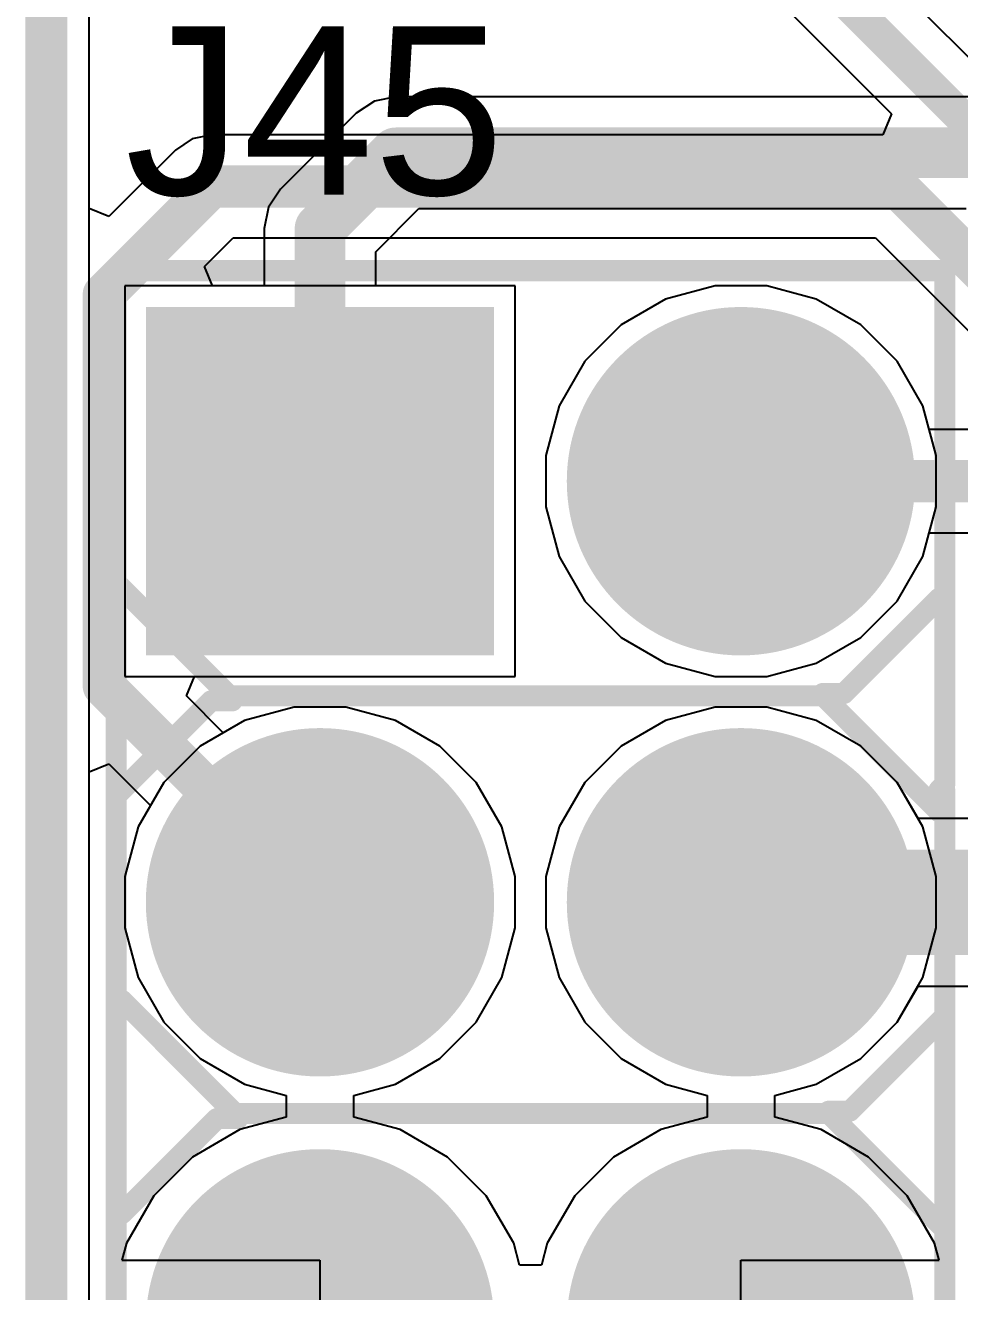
# Model space of a CAD drawing. Header units: inches. Extents: x -0.91 to 3.86, y -0.82 to 4.16.
# Drawn here: x -0.005 to 0.217, y 2.7575 to 3.0583 of the extents above; entities that cross this region are included whole.
import ezdxf

# ---------------------------------------------------------------- set-up
doc = ezdxf.new("R2010")
doc.units = ezdxf.units.IN
doc.header["$MEASUREMENT"] = 0
for name, color, linetype in [('Board Outline', 216, 'Continuous'), ('Bottom Layer 1', 5, 'Continuous'), ('Bottom Solder', 6, 'Continuous'), ('GND+Signal', 16, 'Continuous'), ('Multi-Layer', 9, 'Continuous'), ('Pad Holes', 156, 'Continuous'), ('PWR+Signal', 76, 'Continuous'), ('Top Layer 1', 1, 'Continuous'), ('Top Overlay', 2, 'Continuous'), ('Top Solder', 216, 'Continuous')]:
    doc.layers.add(name, color=color, linetype=linetype)
doc.styles.add('Arial', font='', dxfattribs={"height": 0.2})
doc.styles.get('Arial').set_extended_font_data('Arial')

# ---------------------------------------------------------------- blocks, each defined once
blk = doc.blocks.new('HDR_2_6_S_________2_54____57')
at = {"layer": 'Bottom Layer 1'}
h = blk.add_hatch(color=5, dxfattribs=at)
edge = h.paths.add_edge_path()
edge.add_arc((-0.25, 0.05), 0.03937, 0, 360)
h = blk.add_hatch(color=5, dxfattribs=at)
edge = h.paths.add_edge_path()
edge.add_arc((-0.15, 0.05), 0.03937, 0, 360)
h = blk.add_hatch(color=5, dxfattribs=at)
edge = h.paths.add_edge_path()
edge.add_arc((-0.05, 0.05), 0.03937, 0, 360)
blk.add_hatch(color=5, dxfattribs=at).paths.add_polyline_path([(-0.28937, -0.01063), (-0.21063, -0.01063), (-0.21063, -0.08937), (-0.28937, -0.08937)])
h = blk.add_hatch(color=5, dxfattribs=at)
edge = h.paths.add_edge_path()
edge.add_arc((-0.15, -0.05), 0.03937, 0, 360)
h = blk.add_hatch(color=5, dxfattribs=at)
edge = h.paths.add_edge_path()
edge.add_arc((-0.05, -0.05), 0.03937, 0, 360)
at = {"layer": 'Bottom Solder'}
h = blk.add_hatch(color=6, dxfattribs=at)
edge = h.paths.add_edge_path()
edge.add_arc((-0.25, 0.05), 0.04137, 0, 360)
h = blk.add_hatch(color=6, dxfattribs=at)
edge = h.paths.add_edge_path()
edge.add_arc((-0.15, 0.05), 0.04137, 0, 360)
h = blk.add_hatch(color=6, dxfattribs=at)
edge = h.paths.add_edge_path()
edge.add_arc((-0.05, 0.05), 0.04137, 0, 360)
blk.add_hatch(color=6, dxfattribs=at).paths.add_polyline_path([(-0.29137, -0.00863), (-0.20863, -0.00863), (-0.20863, -0.09137), (-0.29137, -0.09137)])
h = blk.add_hatch(color=6, dxfattribs=at)
edge = h.paths.add_edge_path()
edge.add_arc((-0.15, -0.05), 0.04137, 0, 360)
h = blk.add_hatch(color=6, dxfattribs=at)
edge = h.paths.add_edge_path()
edge.add_arc((-0.05, -0.05), 0.04137, 0, 360)
at = {"layer": 'GND+Signal'}
h = blk.add_hatch(color=16, dxfattribs=at)
edge = h.paths.add_edge_path()
edge.add_arc((-0.25, 0.05), 0.03937, 0, 360)
h = blk.add_hatch(color=16, dxfattribs=at)
edge = h.paths.add_edge_path()
edge.add_arc((-0.15, 0.05), 0.03937, 0, 360)
h = blk.add_hatch(color=16, dxfattribs=at)
edge = h.paths.add_edge_path()
edge.add_arc((-0.05, 0.05), 0.03937, 0, 360)
blk.add_hatch(color=16, dxfattribs=at).paths.add_polyline_path([(-0.28937, -0.01063), (-0.21063, -0.01063), (-0.21063, -0.08937), (-0.28937, -0.08937)])
h = blk.add_hatch(color=16, dxfattribs=at)
edge = h.paths.add_edge_path()
edge.add_arc((-0.15, -0.05), 0.03937, 0, 360)
h = blk.add_hatch(color=16, dxfattribs=at)
edge = h.paths.add_edge_path()
edge.add_arc((-0.05, -0.05), 0.03937, 0, 360)
at = {"layer": 'Multi-Layer'}
h = blk.add_hatch(color=9, dxfattribs=at)
edge = h.paths.add_edge_path()
edge.add_arc((-0.25, 0.05), 0.03937, 0, 360)
h = blk.add_hatch(color=9, dxfattribs=at)
edge = h.paths.add_edge_path()
edge.add_arc((-0.15, 0.05), 0.03937, 0, 360)
h = blk.add_hatch(color=9, dxfattribs=at)
edge = h.paths.add_edge_path()
edge.add_arc((-0.05, 0.05), 0.03937, 0, 360)
blk.add_hatch(color=9, dxfattribs=at).paths.add_polyline_path([(-0.28937, -0.01063), (-0.21063, -0.01063), (-0.21063, -0.08937), (-0.28937, -0.08937)])
h = blk.add_hatch(color=9, dxfattribs=at)
edge = h.paths.add_edge_path()
edge.add_arc((-0.15, -0.05), 0.03937, 0, 360)
h = blk.add_hatch(color=9, dxfattribs=at)
edge = h.paths.add_edge_path()
edge.add_arc((-0.05, -0.05), 0.03937, 0, 360)
at = {"layer": 'Pad Holes'}
h = blk.add_hatch(color=7, dxfattribs=at)
edge = h.paths.add_edge_path()
edge.add_arc((-0.25, 0.05), 0.02362, 0, 360)
h = blk.add_hatch(color=7, dxfattribs=at)
edge = h.paths.add_edge_path()
edge.add_arc((-0.15, 0.05), 0.02362, 0, 360)
h = blk.add_hatch(color=7, dxfattribs=at)
edge = h.paths.add_edge_path()
edge.add_arc((-0.05, 0.05), 0.02362, 0, 360)
h = blk.add_hatch(color=7, dxfattribs=at)
edge = h.paths.add_edge_path()
edge.add_arc((-0.25, -0.05), 0.02362, 0, 360)
h = blk.add_hatch(color=7, dxfattribs=at)
edge = h.paths.add_edge_path()
edge.add_arc((-0.15, -0.05), 0.02362, 0, 360)
h = blk.add_hatch(color=7, dxfattribs=at)
edge = h.paths.add_edge_path()
edge.add_arc((-0.05, -0.05), 0.02362, 0, 360)
at = {"layer": 'PWR+Signal'}
h = blk.add_hatch(color=76, dxfattribs=at)
edge = h.paths.add_edge_path()
edge.add_arc((-0.25, 0.05), 0.03937, 0, 360)
h = blk.add_hatch(color=76, dxfattribs=at)
edge = h.paths.add_edge_path()
edge.add_arc((-0.15, 0.05), 0.03937, 0, 360)
h = blk.add_hatch(color=76, dxfattribs=at)
edge = h.paths.add_edge_path()
edge.add_arc((-0.05, 0.05), 0.03937, 0, 360)
blk.add_hatch(color=76, dxfattribs=at).paths.add_polyline_path([(-0.28937, -0.01063), (-0.21063, -0.01063), (-0.21063, -0.08937), (-0.28937, -0.08937)])
h = blk.add_hatch(color=76, dxfattribs=at)
edge = h.paths.add_edge_path()
edge.add_arc((-0.15, -0.05), 0.03937, 0, 360)
h = blk.add_hatch(color=76, dxfattribs=at)
edge = h.paths.add_edge_path()
edge.add_arc((-0.05, -0.05), 0.03937, 0, 360)
at = {"layer": 'Top Layer 1'}
h = blk.add_hatch(color=1, dxfattribs=at)
edge = h.paths.add_edge_path()
edge.add_arc((-0.25, 0.05), 0.03937, 0, 360)
h = blk.add_hatch(color=1, dxfattribs=at)
edge = h.paths.add_edge_path()
edge.add_arc((-0.15, 0.05), 0.03937, 0, 360)
h = blk.add_hatch(color=1, dxfattribs=at)
edge = h.paths.add_edge_path()
edge.add_arc((-0.05, 0.05), 0.03937, 0, 360)
blk.add_hatch(color=1, dxfattribs=at).paths.add_polyline_path([(-0.28937, -0.01063), (-0.21063, -0.01063), (-0.21063, -0.08937), (-0.28937, -0.08937)])
h = blk.add_hatch(color=1, dxfattribs=at)
edge = h.paths.add_edge_path()
edge.add_arc((-0.15, -0.05), 0.03937, 0, 360)
h = blk.add_hatch(color=1, dxfattribs=at)
edge = h.paths.add_edge_path()
edge.add_arc((-0.05, -0.05), 0.03937, 0, 360)
at = {"layer": 'Top Solder'}
h = blk.add_hatch(color=216, dxfattribs=at)
edge = h.paths.add_edge_path()
edge.add_arc((-0.25, 0.05), 0.04137, 0, 360)
h = blk.add_hatch(color=216, dxfattribs=at)
edge = h.paths.add_edge_path()
edge.add_arc((-0.15, 0.05), 0.04137, 0, 360)
h = blk.add_hatch(color=216, dxfattribs=at)
edge = h.paths.add_edge_path()
edge.add_arc((-0.05, 0.05), 0.04137, 0, 360)
blk.add_hatch(color=216, dxfattribs=at).paths.add_polyline_path([(-0.29137, -0.00863), (-0.20863, -0.00863), (-0.20863, -0.09137), (-0.29137, -0.09137)])
h = blk.add_hatch(color=216, dxfattribs=at)
edge = h.paths.add_edge_path()
edge.add_arc((-0.15, -0.05), 0.04137, 0, 360)
h = blk.add_hatch(color=216, dxfattribs=at)
edge = h.paths.add_edge_path()
edge.add_arc((-0.05, -0.05), 0.04137, 0, 360)
at = {"layer": 'Top Overlay'}
for points in [[(-0.17803, 0.09842, 0.005, 0.005, 0), (-0.3, 0.09842, 0.005, 0.005, 0)], [(-0.3, -0.09842, 0.005, 0.005, 0), (-0.3, 0.09842, 0.005, 0.005, 0)], [(-0.1996, 0.07448, 0.005, 0.005, 0), (-0.22217, 0.09705, 0.005, 0.005, 0)], [(-0.19906, 0.06949, 0.005, 0.005, 0), (-0.1715, 0.09705, 0.005, 0.005, 0)], [(-0.1766, 0.09702, 0.005, 0.005, 0), (-0.17803, 0.09842, 0.005, 0.005, 0)], [(0.3, 0.09842, 0.005, 0.005, 0), (-0.1766, 0.09842, 0.005, 0.005, 0)], [(-0.1766, 0.09702, 0.005, 0.005, 0), (-0.1766, 0.09842, 0.005, 0.005, 0)], [(-0.10039, 0.07585, 0.005, 0.005, 0), (-0.12296, 0.09842, 0.005, 0.005, 0)], [(-0.09985, 0.07085, 0.005, 0.005, 0), (-0.0723, 0.09842, 0.005, 0.005, 0)], [(-0.10039, 0.07085, 0.005, 0.005, 0), (-0.10039, 0.07585, 0.005, 0.005, 0)], [(-0.1996, 0.06949, 0.005, 0.005, 0), (-0.1996, 0.07448, 0.005, 0.005, 0)], [(-0.09985, 0.07085, 0.005, 0.005, 0), (-0.10039, 0.07085, 0.005, 0.005, 0)], [(-0.09985, -0.07245, 0.005, 0.005, 0), (-0.09985, 0.07085, 0.005, 0.005, 0)], [(-0.19906, 0.06949, 0.005, 0.005, 0), (-0.1996, 0.06949, 0.005, 0.005, 0)], [(-0.19906, -0.07382, 0.005, 0.005, 0), (-0.19906, 0.06949, 0.005, 0.005, 0)], [(-0.22593, -0.09843, 0.005, 0.005, 0), (-0.19837, -0.07087, 0.005, 0.005, 0)], [(-0.19783, -0.07087, 0.005, 0.005, 0), (-0.19837, -0.07087, 0.005, 0.005, 0)], [(-0.19783, -0.07586, 0.005, 0.005, 0), (-0.19783, -0.07087, 0.005, 0.005, 0)], [(-0.12672, -0.09706, 0.005, 0.005, 0), (-0.09916, -0.0695, 0.005, 0.005, 0)], [(-0.09863, -0.0695, 0.005, 0.005, 0), (-0.09916, -0.0695, 0.005, 0.005, 0)], [(-0.09863, -0.07449, 0.005, 0.005, 0), (-0.09863, -0.0695, 0.005, 0.005, 0)], [(-0.07606, -0.09706, 0.005, 0.005, 0), (-0.09863, -0.07449, 0.005, 0.005, 0)], [(-0.17527, -0.09843, 0.005, 0.005, 0), (-0.19783, -0.07586, 0.005, 0.005, 0)], [(0.3, -0.09842, 0.005, 0.005, 0), (-0.3, -0.09842, 0.005, 0.005, 0)]]:
    blk.add_lwpolyline(points, format="xyseb", dxfattribs=at)
for points in [[(-0.30125, 0.09842, 0.0025, 0.0025, 1), (-0.29875, 0.09842, 0.0025, 0.0025, 1)], [(-0.30125, 0.09842, 0.0025, 0.0025, 1), (-0.29875, 0.09842, 0.0025, 0.0025, 1)], [(-0.22342, 0.09705, 0.0025, 0.0025, 1), (-0.22092, 0.09705, 0.0025, 0.0025, 1)], [(-0.17928, 0.09842, 0.0025, 0.0025, 1), (-0.17678, 0.09842, 0.0025, 0.0025, 1)], [(-0.17928, 0.09842, 0.0025, 0.0025, 1), (-0.17678, 0.09842, 0.0025, 0.0025, 1)], [(-0.17785, 0.09842, 0.0025, 0.0025, 1), (-0.17535, 0.09842, 0.0025, 0.0025, 1)], [(-0.17785, 0.09842, 0.0025, 0.0025, 1), (-0.17535, 0.09842, 0.0025, 0.0025, 1)], [(-0.17785, 0.09702, 0.0025, 0.0025, 1), (-0.17535, 0.09702, 0.0025, 0.0025, 1)], [(-0.17785, 0.09702, 0.0025, 0.0025, 1), (-0.17535, 0.09702, 0.0025, 0.0025, 1)], [(-0.17275, 0.09705, 0.0025, 0.0025, 1), (-0.17025, 0.09705, 0.0025, 0.0025, 1)], [(-0.12421, 0.09842, 0.0025, 0.0025, 1), (-0.12171, 0.09842, 0.0025, 0.0025, 1)], [(-0.07355, 0.09842, 0.0025, 0.0025, 1), (-0.07105, 0.09842, 0.0025, 0.0025, 1)], [(-0.10164, 0.07585, 0.0025, 0.0025, 1), (-0.09914, 0.07585, 0.0025, 0.0025, 1)], [(-0.10164, 0.07585, 0.0025, 0.0025, 1), (-0.09914, 0.07585, 0.0025, 0.0025, 1)], [(-0.20085, 0.07448, 0.0025, 0.0025, 1), (-0.19835, 0.07448, 0.0025, 0.0025, 1)], [(-0.20085, 0.07448, 0.0025, 0.0025, 1), (-0.19835, 0.07448, 0.0025, 0.0025, 1)], [(-0.10164, 0.07085, 0.0025, 0.0025, 1), (-0.09914, 0.07085, 0.0025, 0.0025, 1)], [(-0.10164, 0.07085, 0.0025, 0.0025, 1), (-0.09914, 0.07085, 0.0025, 0.0025, 1)], [(-0.1011, 0.07085, 0.0025, 0.0025, 1), (-0.0986, 0.07085, 0.0025, 0.0025, 1)], [(-0.1011, 0.07085, 0.0025, 0.0025, 1), (-0.0986, 0.07085, 0.0025, 0.0025, 1)], [(-0.1011, 0.07085, 0.0025, 0.0025, 1), (-0.0986, 0.07085, 0.0025, 0.0025, 1)], [(-0.20085, 0.06949, 0.0025, 0.0025, 1), (-0.19835, 0.06949, 0.0025, 0.0025, 1)], [(-0.20085, 0.06949, 0.0025, 0.0025, 1), (-0.19835, 0.06949, 0.0025, 0.0025, 1)], [(-0.20031, 0.06949, 0.0025, 0.0025, 1), (-0.19781, 0.06949, 0.0025, 0.0025, 1)], [(-0.20031, 0.06949, 0.0025, 0.0025, 1), (-0.19781, 0.06949, 0.0025, 0.0025, 1)], [(-0.20031, 0.06949, 0.0025, 0.0025, 1), (-0.19781, 0.06949, 0.0025, 0.0025, 1)], [(-0.19962, -0.07087, 0.0025, 0.0025, 1), (-0.19712, -0.07087, 0.0025, 0.0025, 1)], [(-0.19962, -0.07087, 0.0025, 0.0025, 1), (-0.19712, -0.07087, 0.0025, 0.0025, 1)], [(-0.19908, -0.07087, 0.0025, 0.0025, 1), (-0.19658, -0.07087, 0.0025, 0.0025, 1)], [(-0.19908, -0.07087, 0.0025, 0.0025, 1), (-0.19658, -0.07087, 0.0025, 0.0025, 1)], [(-0.10041, -0.0695, 0.0025, 0.0025, 1), (-0.09791, -0.0695, 0.0025, 0.0025, 1)], [(-0.10041, -0.0695, 0.0025, 0.0025, 1), (-0.09791, -0.0695, 0.0025, 0.0025, 1)], [(-0.09988, -0.0695, 0.0025, 0.0025, 1), (-0.09738, -0.0695, 0.0025, 0.0025, 1)], [(-0.09988, -0.0695, 0.0025, 0.0025, 1), (-0.09738, -0.0695, 0.0025, 0.0025, 1)], [(-0.20031, -0.07382, 0.0025, 0.0025, 1), (-0.19781, -0.07382, 0.0025, 0.0025, 1)], [(-0.1011, -0.07245, 0.0025, 0.0025, 1), (-0.0986, -0.07245, 0.0025, 0.0025, 1)], [(-0.09988, -0.07449, 0.0025, 0.0025, 1), (-0.09738, -0.07449, 0.0025, 0.0025, 1)], [(-0.09988, -0.07449, 0.0025, 0.0025, 1), (-0.09738, -0.07449, 0.0025, 0.0025, 1)], [(-0.19908, -0.07586, 0.0025, 0.0025, 1), (-0.19658, -0.07586, 0.0025, 0.0025, 1)], [(-0.19908, -0.07586, 0.0025, 0.0025, 1), (-0.19658, -0.07586, 0.0025, 0.0025, 1)], [(-0.30125, -0.09842, 0.0025, 0.0025, 1), (-0.29875, -0.09842, 0.0025, 0.0025, 1)], [(-0.30125, -0.09842, 0.0025, 0.0025, 1), (-0.29875, -0.09842, 0.0025, 0.0025, 1)], [(-0.22718, -0.09843, 0.0025, 0.0025, 1), (-0.22468, -0.09843, 0.0025, 0.0025, 1)], [(-0.17652, -0.09843, 0.0025, 0.0025, 1), (-0.17402, -0.09843, 0.0025, 0.0025, 1)], [(-0.12797, -0.09706, 0.0025, 0.0025, 1), (-0.12547, -0.09706, 0.0025, 0.0025, 1)], [(-0.07731, -0.09706, 0.0025, 0.0025, 1), (-0.07481, -0.09706, 0.0025, 0.0025, 1)]]:
    blk.add_lwpolyline(points, format="xyseb", close=True, dxfattribs=at)

msp = doc.modelspace()

# ---------------------------------------------------------------- linework, layer by layer
at = {"layer": 'Board Outline'}
msp.add_lwpolyline([(0, 0, 0.01, 0.01, 0), (0, 4.15, 0.01, 0.01, 0)], format="xyseb", dxfattribs=at)
at = {"layer": 'Bottom Layer 1'}
for p, q in [((0.0102, 0.0102), (0.0102, 4.1398)), ((0.11137, 2.99637), (0.01863, 2.99637)), ((0.01863, 2.99637), (0.01863, 2.90363)), ((0.11137, 2.90363), (0.11137, 2.99637)), ((0.1589, 2.99637), (0.1471, 2.99321)), ((0.17111, 2.99637), (0.1589, 2.99637)), ((0.1829, 2.99321), (0.17111, 2.99637)), ((0.1471, 2.99321), (0.13653, 2.98711)), ((0.19347, 2.98711), (0.1829, 2.99321)), ((0.13653, 2.98711), (0.1279, 2.97847)), ((0.20211, 2.97847), (0.19347, 2.98711)), ((0.1279, 2.97847), (0.12179, 2.9679)), ((0.20821, 2.9679), (0.20211, 2.97847)), ((0.12179, 2.9679), (0.11863, 2.9561)), ((0.20973, 2.96224), (0.20821, 2.9679)), ((0.519, 2.96224), (0.20973, 2.96224)), ((0.11863, 2.9561), (0.11863, 2.9439)), ((0.11863, 2.9439), (0.12179, 2.9321)), ((0.20821, 2.9321), (0.20973, 2.93776)), ((0.20973, 2.93776), (0.51393, 2.93776)), ((0.12179, 2.9321), (0.1279, 2.92153)), ((0.20211, 2.92153), (0.20821, 2.9321)), ((0.1279, 2.92153), (0.13653, 2.91289)), ((0.19347, 2.91289), (0.20211, 2.92153)), ((0.13653, 2.91289), (0.1471, 2.90679)), ((0.1829, 2.90679), (0.19347, 2.91289)), ((0.1471, 2.90679), (0.1589, 2.90363)), ((0.17111, 2.90363), (0.1829, 2.90679)), ((0.01863, 2.90363), (0.11137, 2.90363)), ((0.1589, 2.90363), (0.17111, 2.90363)), ((0.0589, 2.89637), (0.0471, 2.89321)), ((0.07111, 2.89637), (0.0589, 2.89637)), ((0.0829, 2.89321), (0.07111, 2.89637)), ((0.1589, 2.89637), (0.1471, 2.89321)), ((0.17111, 2.89637), (0.1589, 2.89637)), ((0.1829, 2.89321), (0.17111, 2.89637)), ((0.0471, 2.89321), (0.03653, 2.88711)), ((0.09347, 2.88711), (0.0829, 2.89321)), ((0.1471, 2.89321), (0.13653, 2.88711)), ((0.19347, 2.88711), (0.1829, 2.89321)), ((0.03653, 2.88711), (0.0279, 2.87847)), ((0.10211, 2.87847), (0.09347, 2.88711)), ((0.13653, 2.88711), (0.1279, 2.87847)), ((0.20211, 2.87847), (0.19347, 2.88711)), ((0.0279, 2.87847), (0.02179, 2.8679)), ((0.10821, 2.8679), (0.10211, 2.87847)), ((0.1279, 2.87847), (0.12179, 2.8679)), ((0.20707, 2.86988), (0.20211, 2.87847)), ((0.333, 2.86988), (0.20707, 2.86988)), ((0.02179, 2.8679), (0.01863, 2.8561)), ((0.11137, 2.8561), (0.10821, 2.8679)), ((0.12179, 2.8679), (0.11863, 2.8561)), ((0.01863, 2.8561), (0.01863, 2.8439)), ((0.11137, 2.8439), (0.11137, 2.8561)), ((0.11863, 2.8561), (0.11863, 2.8439)), ((0.01863, 2.8439), (0.02179, 2.8321)), ((0.10821, 2.8321), (0.11137, 2.8439)), ((0.11863, 2.8439), (0.12179, 2.8321)), ((0.02179, 2.8321), (0.0279, 2.82153)), ((0.10211, 2.82153), (0.10821, 2.8321)), ((0.12179, 2.8321), (0.1279, 2.82153)), ((0.20211, 2.82153), (0.20707, 2.83012)), ((0.20707, 2.83012), (0.333, 2.83012)), ((0.0279, 2.82153), (0.03653, 2.81289)), ((0.09347, 2.81289), (0.10211, 2.82153)), ((0.1279, 2.82153), (0.13653, 2.81289)), ((0.19347, 2.81289), (0.20211, 2.82153)), ((0.03653, 2.81289), (0.0471, 2.80679)), ((0.0829, 2.80679), (0.09347, 2.81289)), ((0.13653, 2.81289), (0.1471, 2.80679)), ((0.1829, 2.80679), (0.19347, 2.81289)), ((0.0471, 2.80679), (0.05699, 2.80414)), ((0.07301, 2.80414), (0.0829, 2.80679)), ((0.1471, 2.80679), (0.15699, 2.80414)), ((0.17301, 2.80414), (0.1829, 2.80679)), ((0.05699, 2.80414), (0.05699, 2.79896)), ((0.07301, 2.79896), (0.07301, 2.80414)), ((0.15699, 2.80414), (0.15699, 2.79896)), ((0.17301, 2.79896), (0.17301, 2.80414)), ((0.05699, 2.79896), (0.04594, 2.79601)), ((0.08406, 2.79601), (0.07301, 2.79896)), ((0.15699, 2.79896), (0.14594, 2.79601)), ((0.18406, 2.79601), (0.17301, 2.79896)), ((0.04594, 2.79601), (0.03469, 2.78951)), ((0.09531, 2.78951), (0.08406, 2.79601)), ((0.14594, 2.79601), (0.13469, 2.78951)), ((0.19531, 2.78951), (0.18406, 2.79601)), ((0.03469, 2.78951), (0.0255, 2.78031)), ((0.10451, 2.78031), (0.09531, 2.78951)), ((0.13469, 2.78951), (0.1255, 2.78031)), ((0.20451, 2.78031), (0.19531, 2.78951)), ((0.0255, 2.78031), (0.019, 2.76906)), ((0.11101, 2.76906), (0.10451, 2.78031)), ((0.1255, 2.78031), (0.119, 2.76906)), ((0.21101, 2.76906), (0.20451, 2.78031)), ((0.019, 2.76906), (0.01791, 2.765)), ((0.11241, 2.76381), (0.11101, 2.76906)), ((0.119, 2.76906), (0.11759, 2.76381)), ((0.21209, 2.765), (0.21101, 2.76906)), ((0.01791, 2.765), (0.065, 2.765)), ((0.065, 2.765), (0.065, 2.735)), ((0.11759, 2.76381), (0.11241, 2.76381)), ((0.165, 2.735), (0.165, 2.765)), ((0.165, 2.765), (0.21209, 2.765))]:
    msp.add_line(p, q, dxfattribs=at)
for points in [[(0.165, 2.95, 0.01, 0.01, 0), (0.519, 2.95, 0.01, 0.01, 0)], [(0.165, 2.85, 0.025, 0.025, 0), (0.333, 2.85, 0.025, 0.025, 0)]]:
    msp.add_lwpolyline(points, format="xyseb", dxfattribs=at)
for points in [[(0.1625, 2.95, 0.005, 0.005, 1), (0.1675, 2.95, 0.005, 0.005, 1)], [(0.15875, 2.85, 0.0125, 0.0125, 1), (0.17125, 2.85, 0.0125, 0.0125, 1)]]:
    msp.add_lwpolyline(points, format="xyseb", close=True, dxfattribs=at)
at = {"layer": 'GND+Signal'}
for p, q in [((0.0102, 3.01474), (0.0102, 4.1398)), ((0.23352, 3.03622), (0.14622, 3.12351)), ((0.12707, 3.11094), (0.20077, 3.03724)), ((0.20077, 3.03724), (0.1987, 3.03224)), ((0.03929, 3.03224), (0.03461, 3.0313)), ((0.1987, 3.03224), (0.03929, 3.03224)), ((0.03064, 3.02865), (0.01481, 3.01283)), ((0.03461, 3.0313), (0.03064, 3.02865)), ((0.01481, 3.01283), (0.0102, 3.01474)), ((0.03758, 3.00099), (0.04436, 3.00776)), ((0.04436, 3.00776), (0.19693, 3.00776)), ((0.19693, 3.00776), (0.23876, 2.96593)), ((0.0395, 2.99637), (0.03758, 3.00099)), ((0.11137, 2.99637), (0.0395, 2.99637)), ((0.11137, 2.90363), (0.11137, 2.99637)), ((0.1589, 2.99637), (0.1471, 2.99321)), ((0.17111, 2.99637), (0.1589, 2.99637)), ((0.1829, 2.99321), (0.17111, 2.99637)), ((0.1471, 2.99321), (0.13653, 2.98711)), ((0.19347, 2.98711), (0.1829, 2.99321)), ((0.13653, 2.98711), (0.1279, 2.97847)), ((0.20211, 2.97847), (0.19347, 2.98711)), ((0.1279, 2.97847), (0.12179, 2.9679)), ((0.20821, 2.9679), (0.20211, 2.97847)), ((0.12179, 2.9679), (0.11863, 2.9561)), ((0.21137, 2.9561), (0.20821, 2.9679)), ((0.11863, 2.9561), (0.11863, 2.9439)), ((0.21137, 2.9439), (0.21137, 2.9561)), ((0.11863, 2.9439), (0.12179, 2.9321)), ((0.20821, 2.9321), (0.21137, 2.9439)), ((0.12179, 2.9321), (0.1279, 2.92153)), ((0.20211, 2.92153), (0.20821, 2.9321)), ((0.1279, 2.92153), (0.13653, 2.91289)), ((0.19347, 2.91289), (0.20211, 2.92153)), ((0.13653, 2.91289), (0.1471, 2.90679)), ((0.1829, 2.90679), (0.19347, 2.91289)), ((0.1471, 2.90679), (0.1589, 2.90363)), ((0.17111, 2.90363), (0.1829, 2.90679)), ((0.03329, 2.89901), (0.03521, 2.90363)), ((0.03521, 2.90363), (0.11137, 2.90363)), ((0.1589, 2.90363), (0.17111, 2.90363)), ((0.04203, 2.89028), (0.03329, 2.89901)), ((0.0589, 2.89637), (0.0471, 2.89321)), ((0.07111, 2.89637), (0.0589, 2.89637)), ((0.0829, 2.89321), (0.07111, 2.89637)), ((0.1589, 2.89637), (0.1471, 2.89321)), ((0.17111, 2.89637), (0.1589, 2.89637)), ((0.1829, 2.89321), (0.17111, 2.89637)), ((0.0471, 2.89321), (0.04203, 2.89028)), ((0.09347, 2.88711), (0.0829, 2.89321)), ((0.1471, 2.89321), (0.13653, 2.88711)), ((0.19347, 2.88711), (0.1829, 2.89321)), ((0.10211, 2.87847), (0.09347, 2.88711)), ((0.13653, 2.88711), (0.1279, 2.87847)), ((0.20211, 2.87847), (0.19347, 2.88711)), ((0.0102, 2.88097), (0.01481, 2.88288)), ((0.01481, 2.88288), (0.02472, 2.87298)), ((0.0102, 2.51903), (0.0102, 2.88097)), ((0.10821, 2.8679), (0.10211, 2.87847)), ((0.1279, 2.87847), (0.12179, 2.8679)), ((0.20821, 2.8679), (0.20211, 2.87847)), ((0.02472, 2.87298), (0.02179, 2.8679)), ((0.02179, 2.8679), (0.01863, 2.8561)), ((0.11137, 2.8561), (0.10821, 2.8679)), ((0.12179, 2.8679), (0.11863, 2.8561)), ((0.21137, 2.8561), (0.20821, 2.8679)), ((0.01863, 2.8561), (0.01863, 2.8439)), ((0.11137, 2.8439), (0.11137, 2.8561)), ((0.11863, 2.8561), (0.11863, 2.8439)), ((0.21137, 2.8439), (0.21137, 2.8561)), ((0.01863, 2.8439), (0.02179, 2.8321)), ((0.10821, 2.8321), (0.11137, 2.8439)), ((0.11863, 2.8439), (0.12179, 2.8321)), ((0.20821, 2.8321), (0.21137, 2.8439)), ((0.02179, 2.8321), (0.0279, 2.82153)), ((0.10211, 2.82153), (0.10821, 2.8321)), ((0.12179, 2.8321), (0.1279, 2.82153)), ((0.20211, 2.82153), (0.20821, 2.8321)), ((0.0279, 2.82153), (0.03653, 2.81289)), ((0.09347, 2.81289), (0.10211, 2.82153)), ((0.1279, 2.82153), (0.13653, 2.81289)), ((0.19347, 2.81289), (0.20211, 2.82153)), ((0.03653, 2.81289), (0.0471, 2.80679)), ((0.0829, 2.80679), (0.09347, 2.81289)), ((0.13653, 2.81289), (0.1471, 2.80679)), ((0.1829, 2.80679), (0.19347, 2.81289)), ((0.0471, 2.80679), (0.05699, 2.80414)), ((0.07301, 2.80414), (0.0829, 2.80679)), ((0.1471, 2.80679), (0.15699, 2.80414)), ((0.17301, 2.80414), (0.1829, 2.80679)), ((0.05699, 2.80414), (0.05699, 2.79896)), ((0.07301, 2.79896), (0.07301, 2.80414)), ((0.15699, 2.80414), (0.15699, 2.79896)), ((0.17301, 2.79896), (0.17301, 2.80414)), ((0.05699, 2.79896), (0.04594, 2.79601)), ((0.08406, 2.79601), (0.07301, 2.79896)), ((0.15699, 2.79896), (0.14594, 2.79601)), ((0.18406, 2.79601), (0.17301, 2.79896)), ((0.04594, 2.79601), (0.03469, 2.78951)), ((0.09531, 2.78951), (0.08406, 2.79601)), ((0.14594, 2.79601), (0.13469, 2.78951)), ((0.19531, 2.78951), (0.18406, 2.79601)), ((0.03469, 2.78951), (0.0255, 2.78031)), ((0.10451, 2.78031), (0.09531, 2.78951)), ((0.13469, 2.78951), (0.1255, 2.78031)), ((0.20451, 2.78031), (0.19531, 2.78951)), ((0.0255, 2.78031), (0.019, 2.76906)), ((0.11101, 2.76906), (0.10451, 2.78031)), ((0.1255, 2.78031), (0.119, 2.76906)), ((0.21101, 2.76906), (0.20451, 2.78031)), ((0.019, 2.76906), (0.01791, 2.765)), ((0.11241, 2.76381), (0.11101, 2.76906)), ((0.119, 2.76906), (0.11759, 2.76381)), ((0.21209, 2.765), (0.21101, 2.76906)), ((0.01791, 2.765), (0.065, 2.765)), ((0.065, 2.765), (0.065, 2.735)), ((0.11759, 2.76381), (0.11241, 2.76381)), ((0.165, 2.735), (0.165, 2.765)), ((0.165, 2.765), (0.21209, 2.765))]:
    msp.add_line(p, q, dxfattribs=at)
for points in [[(0.135, 3.11887, 0.008, 0.008, 0), (0.22887, 3.025, 0.008, 0.008, 0)], [(0.01363, 2.99434, 0.01, 0.01, 0), (0.03929, 3.02, 0.01, 0.01, 0)], [(0.03929, 3.02, 0.01, 0.01, 0), (0.202, 3.02, 0.01, 0.01, 0)], [(0.202, 3.02, 0.01, 0.01, 0), (0.251, 2.971, 0.01, 0.01, 0)], [(0.01363, 2.90137, 0.01, 0.01, 0), (0.01363, 2.99434, 0.01, 0.01, 0)], [(0.01363, 2.90137, 0.01, 0.01, 0), (0.065, 2.85, 0.01, 0.01, 0)]]:
    msp.add_lwpolyline(points, format="xyseb", dxfattribs=at)
for points in [[(0.03679, 3.02, 0.005, 0.005, 1), (0.04179, 3.02, 0.005, 0.005, 1)], [(0.03679, 3.02, 0.005, 0.005, 1), (0.04179, 3.02, 0.005, 0.005, 1)], [(0.1995, 3.02, 0.005, 0.005, 1), (0.2045, 3.02, 0.005, 0.005, 1)], [(0.1995, 3.02, 0.005, 0.005, 1), (0.2045, 3.02, 0.005, 0.005, 1)], [(0.01113, 2.99434, 0.005, 0.005, 1), (0.01613, 2.99434, 0.005, 0.005, 1)], [(0.01113, 2.99434, 0.005, 0.005, 1), (0.01613, 2.99434, 0.005, 0.005, 1)], [(0.01113, 2.90137, 0.005, 0.005, 1), (0.01613, 2.90137, 0.005, 0.005, 1)], [(0.01113, 2.90137, 0.005, 0.005, 1), (0.01613, 2.90137, 0.005, 0.005, 1)], [(0.0625, 2.85, 0.005, 0.005, 1), (0.0675, 2.85, 0.005, 0.005, 1)]]:
    msp.add_lwpolyline(points, format="xyseb", close=True, dxfattribs=at)
at = {"layer": 'PWR+Signal'}
for p, q in [((0.0102, 0.0102), (0.0102, 4.1398)), ((0.11137, 2.99637), (0.01863, 2.99637)), ((0.01863, 2.99637), (0.01863, 2.90363)), ((0.11137, 2.90363), (0.11137, 2.99637)), ((0.1589, 2.99637), (0.1471, 2.99321)), ((0.17111, 2.99637), (0.1589, 2.99637)), ((0.1829, 2.99321), (0.17111, 2.99637)), ((0.1471, 2.99321), (0.13653, 2.98711)), ((0.19347, 2.98711), (0.1829, 2.99321)), ((0.13653, 2.98711), (0.1279, 2.97847)), ((0.20211, 2.97847), (0.19347, 2.98711)), ((0.1279, 2.97847), (0.12179, 2.9679)), ((0.20821, 2.9679), (0.20211, 2.97847)), ((0.12179, 2.9679), (0.11863, 2.9561)), ((0.21137, 2.9561), (0.20821, 2.9679)), ((0.11863, 2.9561), (0.11863, 2.9439)), ((0.21137, 2.9439), (0.21137, 2.9561)), ((0.11863, 2.9439), (0.12179, 2.9321)), ((0.20821, 2.9321), (0.21137, 2.9439)), ((0.12179, 2.9321), (0.1279, 2.92153)), ((0.20211, 2.92153), (0.20821, 2.9321)), ((0.1279, 2.92153), (0.13653, 2.91289)), ((0.19347, 2.91289), (0.20211, 2.92153)), ((0.13653, 2.91289), (0.1471, 2.90679)), ((0.1829, 2.90679), (0.19347, 2.91289)), ((0.1471, 2.90679), (0.1589, 2.90363)), ((0.17111, 2.90363), (0.1829, 2.90679)), ((0.01863, 2.90363), (0.11137, 2.90363)), ((0.1589, 2.90363), (0.17111, 2.90363)), ((0.0589, 2.89637), (0.0471, 2.89321)), ((0.07111, 2.89637), (0.0589, 2.89637)), ((0.0829, 2.89321), (0.07111, 2.89637)), ((0.1589, 2.89637), (0.1471, 2.89321)), ((0.17111, 2.89637), (0.1589, 2.89637)), ((0.1829, 2.89321), (0.17111, 2.89637)), ((0.0471, 2.89321), (0.03653, 2.88711)), ((0.09347, 2.88711), (0.0829, 2.89321)), ((0.1471, 2.89321), (0.13653, 2.88711)), ((0.19347, 2.88711), (0.1829, 2.89321)), ((0.03653, 2.88711), (0.0279, 2.87847)), ((0.10211, 2.87847), (0.09347, 2.88711)), ((0.13653, 2.88711), (0.1279, 2.87847)), ((0.20211, 2.87847), (0.19347, 2.88711)), ((0.0279, 2.87847), (0.02179, 2.8679)), ((0.10821, 2.8679), (0.10211, 2.87847)), ((0.1279, 2.87847), (0.12179, 2.8679)), ((0.20821, 2.8679), (0.20211, 2.87847)), ((0.02179, 2.8679), (0.01863, 2.8561)), ((0.11137, 2.8561), (0.10821, 2.8679)), ((0.12179, 2.8679), (0.11863, 2.8561)), ((0.21137, 2.8561), (0.20821, 2.8679)), ((0.01863, 2.8561), (0.01863, 2.8439)), ((0.11137, 2.8439), (0.11137, 2.8561)), ((0.11863, 2.8561), (0.11863, 2.8439)), ((0.21137, 2.8439), (0.21137, 2.8561)), ((0.01863, 2.8439), (0.02179, 2.8321)), ((0.10821, 2.8321), (0.11137, 2.8439)), ((0.11863, 2.8439), (0.12179, 2.8321)), ((0.20821, 2.8321), (0.21137, 2.8439)), ((0.02179, 2.8321), (0.0279, 2.82153)), ((0.10211, 2.82153), (0.10821, 2.8321)), ((0.12179, 2.8321), (0.1279, 2.82153)), ((0.20211, 2.82153), (0.20821, 2.8321)), ((0.0279, 2.82153), (0.03653, 2.81289)), ((0.09347, 2.81289), (0.10211, 2.82153)), ((0.1279, 2.82153), (0.13653, 2.81289)), ((0.19347, 2.81289), (0.20211, 2.82153)), ((0.03653, 2.81289), (0.0471, 2.80679)), ((0.0829, 2.80679), (0.09347, 2.81289)), ((0.13653, 2.81289), (0.1471, 2.80679)), ((0.1829, 2.80679), (0.19347, 2.81289)), ((0.0471, 2.80679), (0.05699, 2.80414)), ((0.07301, 2.80414), (0.0829, 2.80679)), ((0.1471, 2.80679), (0.15699, 2.80414)), ((0.17301, 2.80414), (0.1829, 2.80679)), ((0.05699, 2.80414), (0.05699, 2.79896)), ((0.07301, 2.79896), (0.07301, 2.80414)), ((0.15699, 2.80414), (0.15699, 2.79896)), ((0.17301, 2.79896), (0.17301, 2.80414)), ((0.05699, 2.79896), (0.04594, 2.79601)), ((0.08406, 2.79601), (0.07301, 2.79896)), ((0.15699, 2.79896), (0.14594, 2.79601)), ((0.18406, 2.79601), (0.17301, 2.79896)), ((0.04594, 2.79601), (0.03469, 2.78951)), ((0.09531, 2.78951), (0.08406, 2.79601)), ((0.14594, 2.79601), (0.13469, 2.78951)), ((0.19531, 2.78951), (0.18406, 2.79601)), ((0.03469, 2.78951), (0.0255, 2.78031)), ((0.10451, 2.78031), (0.09531, 2.78951)), ((0.13469, 2.78951), (0.1255, 2.78031)), ((0.20451, 2.78031), (0.19531, 2.78951)), ((0.0255, 2.78031), (0.019, 2.76906)), ((0.11101, 2.76906), (0.10451, 2.78031)), ((0.1255, 2.78031), (0.119, 2.76906)), ((0.21101, 2.76906), (0.20451, 2.78031)), ((0.019, 2.76906), (0.01791, 2.765)), ((0.11241, 2.76381), (0.11101, 2.76906)), ((0.119, 2.76906), (0.11759, 2.76381)), ((0.21209, 2.765), (0.21101, 2.76906)), ((0.01791, 2.765), (0.065, 2.765)), ((0.065, 2.765), (0.065, 2.735)), ((0.11759, 2.76381), (0.11241, 2.76381)), ((0.165, 2.735), (0.165, 2.765)), ((0.165, 2.765), (0.21209, 2.765))]:
    msp.add_line(p, q, dxfattribs=at)
at = {"layer": 'Top Layer 1'}
for p, q in [((0.0102, 2.61903), (0.0102, 4.1398)), ((0.083, 3.04125), (0.07793, 3.04025)), ((0.224, 3.04125), (0.083, 3.04125)), ((0.07793, 3.04025), (0.07363, 3.03737)), ((0.07363, 3.03737), (0.05563, 3.01937)), ((0.05563, 3.01937), (0.05276, 3.01507)), ((0.05276, 3.01507), (0.05175, 3.01)), ((0.07826, 3.00451), (0.08849, 3.01475)), ((0.08849, 3.01475), (0.21851, 3.01475)), ((0.05175, 3.01), (0.05175, 2.99637)), ((0.07826, 2.99637), (0.07826, 3.00451)), ((0.05175, 2.99637), (0.01863, 2.99637)), ((0.01863, 2.99637), (0.01863, 2.90363)), ((0.11137, 2.99637), (0.07826, 2.99637)), ((0.11137, 2.90363), (0.11137, 2.99637)), ((0.1589, 2.99637), (0.1471, 2.99321)), ((0.17111, 2.99637), (0.1589, 2.99637)), ((0.1829, 2.99321), (0.17111, 2.99637)), ((0.1471, 2.99321), (0.13653, 2.98711)), ((0.19347, 2.98711), (0.1829, 2.99321)), ((0.13653, 2.98711), (0.1279, 2.97847)), ((0.20211, 2.97847), (0.19347, 2.98711)), ((0.1279, 2.97847), (0.12179, 2.9679)), ((0.20821, 2.9679), (0.20211, 2.97847)), ((0.12179, 2.9679), (0.11863, 2.9561)), ((0.21137, 2.9561), (0.20821, 2.9679)), ((0.11863, 2.9561), (0.11863, 2.9439)), ((0.21137, 2.9439), (0.21137, 2.9561)), ((0.11863, 2.9439), (0.12179, 2.9321)), ((0.20821, 2.9321), (0.21137, 2.9439)), ((0.12179, 2.9321), (0.1279, 2.92153)), ((0.20211, 2.92153), (0.20821, 2.9321)), ((0.1279, 2.92153), (0.13653, 2.91289)), ((0.19347, 2.91289), (0.20211, 2.92153)), ((0.13653, 2.91289), (0.1471, 2.90679)), ((0.1829, 2.90679), (0.19347, 2.91289)), ((0.1471, 2.90679), (0.1589, 2.90363)), ((0.17111, 2.90363), (0.1829, 2.90679)), ((0.01863, 2.90363), (0.11137, 2.90363)), ((0.1589, 2.90363), (0.17111, 2.90363)), ((0.0589, 2.89637), (0.0471, 2.89321)), ((0.07111, 2.89637), (0.0589, 2.89637)), ((0.0829, 2.89321), (0.07111, 2.89637)), ((0.1589, 2.89637), (0.1471, 2.89321)), ((0.17111, 2.89637), (0.1589, 2.89637)), ((0.1829, 2.89321), (0.17111, 2.89637)), ((0.0471, 2.89321), (0.03653, 2.88711)), ((0.09347, 2.88711), (0.0829, 2.89321)), ((0.1471, 2.89321), (0.13653, 2.88711)), ((0.19347, 2.88711), (0.1829, 2.89321)), ((0.03653, 2.88711), (0.0279, 2.87847)), ((0.10211, 2.87847), (0.09347, 2.88711)), ((0.13653, 2.88711), (0.1279, 2.87847)), ((0.20211, 2.87847), (0.19347, 2.88711)), ((0.0279, 2.87847), (0.02179, 2.8679)), ((0.10821, 2.8679), (0.10211, 2.87847)), ((0.1279, 2.87847), (0.12179, 2.8679)), ((0.20821, 2.8679), (0.20211, 2.87847)), ((0.02179, 2.8679), (0.01863, 2.8561)), ((0.11137, 2.8561), (0.10821, 2.8679)), ((0.12179, 2.8679), (0.11863, 2.8561)), ((0.21137, 2.8561), (0.20821, 2.8679)), ((0.01863, 2.8561), (0.01863, 2.8439)), ((0.11137, 2.8439), (0.11137, 2.8561)), ((0.11863, 2.8561), (0.11863, 2.8439)), ((0.21137, 2.8439), (0.21137, 2.8561)), ((0.01863, 2.8439), (0.02179, 2.8321)), ((0.10821, 2.8321), (0.11137, 2.8439)), ((0.11863, 2.8439), (0.12179, 2.8321)), ((0.20821, 2.8321), (0.21137, 2.8439)), ((0.02179, 2.8321), (0.0279, 2.82153)), ((0.10211, 2.82153), (0.10821, 2.8321)), ((0.12179, 2.8321), (0.1279, 2.82153)), ((0.20211, 2.82153), (0.20821, 2.8321)), ((0.0279, 2.82153), (0.03653, 2.81289)), ((0.09347, 2.81289), (0.10211, 2.82153)), ((0.1279, 2.82153), (0.13653, 2.81289)), ((0.19347, 2.81289), (0.20211, 2.82153)), ((0.03653, 2.81289), (0.0471, 2.80679)), ((0.0829, 2.80679), (0.09347, 2.81289)), ((0.13653, 2.81289), (0.1471, 2.80679)), ((0.1829, 2.80679), (0.19347, 2.81289)), ((0.0471, 2.80679), (0.05699, 2.80414)), ((0.07301, 2.80414), (0.0829, 2.80679)), ((0.1471, 2.80679), (0.15699, 2.80414)), ((0.17301, 2.80414), (0.1829, 2.80679)), ((0.05699, 2.80414), (0.05699, 2.79896)), ((0.07301, 2.79896), (0.07301, 2.80414)), ((0.15699, 2.80414), (0.15699, 2.79896)), ((0.17301, 2.79896), (0.17301, 2.80414)), ((0.05699, 2.79896), (0.04594, 2.79601)), ((0.08406, 2.79601), (0.07301, 2.79896)), ((0.15699, 2.79896), (0.14594, 2.79601)), ((0.18406, 2.79601), (0.17301, 2.79896)), ((0.04594, 2.79601), (0.03469, 2.78951)), ((0.09531, 2.78951), (0.08406, 2.79601)), ((0.14594, 2.79601), (0.13469, 2.78951)), ((0.19531, 2.78951), (0.18406, 2.79601)), ((0.03469, 2.78951), (0.0255, 2.78031)), ((0.10451, 2.78031), (0.09531, 2.78951)), ((0.13469, 2.78951), (0.1255, 2.78031)), ((0.20451, 2.78031), (0.19531, 2.78951)), ((0.0255, 2.78031), (0.019, 2.76906)), ((0.11101, 2.76906), (0.10451, 2.78031)), ((0.1255, 2.78031), (0.119, 2.76906)), ((0.21101, 2.76906), (0.20451, 2.78031)), ((0.019, 2.76906), (0.01791, 2.765)), ((0.11241, 2.76381), (0.11101, 2.76906)), ((0.119, 2.76906), (0.11759, 2.76381)), ((0.21209, 2.765), (0.21101, 2.76906)), ((0.01791, 2.765), (0.065, 2.765)), ((0.065, 2.765), (0.065, 2.735)), ((0.11759, 2.76381), (0.11241, 2.76381)), ((0.165, 2.735), (0.165, 2.765)), ((0.165, 2.765), (0.21209, 2.765))]:
    msp.add_line(p, q, dxfattribs=at)
for points in [[(0.065, 3.01, 0.012, 0.012, 0), (0.083, 3.028, 0.012, 0.012, 0)], [(0.083, 3.028, 0.012, 0.012, 0), (0.224, 3.028, 0.012, 0.012, 0)], [(0.065, 2.95, 0.012, 0.012, 0), (0.065, 3.01, 0.012, 0.012, 0)]]:
    msp.add_lwpolyline(points, format="xyseb", dxfattribs=at)
for points in [[(0.08, 3.028, 0.006, 0.006, 1), (0.086, 3.028, 0.006, 0.006, 1)], [(0.08, 3.028, 0.006, 0.006, 1), (0.086, 3.028, 0.006, 0.006, 1)], [(0.062, 3.01, 0.006, 0.006, 1), (0.068, 3.01, 0.006, 0.006, 1)], [(0.062, 3.01, 0.006, 0.006, 1), (0.068, 3.01, 0.006, 0.006, 1)], [(0.062, 2.95, 0.006, 0.006, 1), (0.068, 2.95, 0.006, 0.006, 1)]]:
    msp.add_lwpolyline(points, format="xyseb", close=True, dxfattribs=at)

# ---------------------------------------------------------------- block references
at = {"rotation": 270}
msp.add_blockref('HDR_2_6_S_________2_54____57', (0.115, 2.7), dxfattribs=at)

# ---------------------------------------------------------------- texts
at = {"layer": 'Top Overlay', "style": 'Arial'}
msp.add_text('J45', height=0.04, dxfattribs=at).set_placement((0.01868, 3.01801))

doc.saveas('drawing.dxf')
